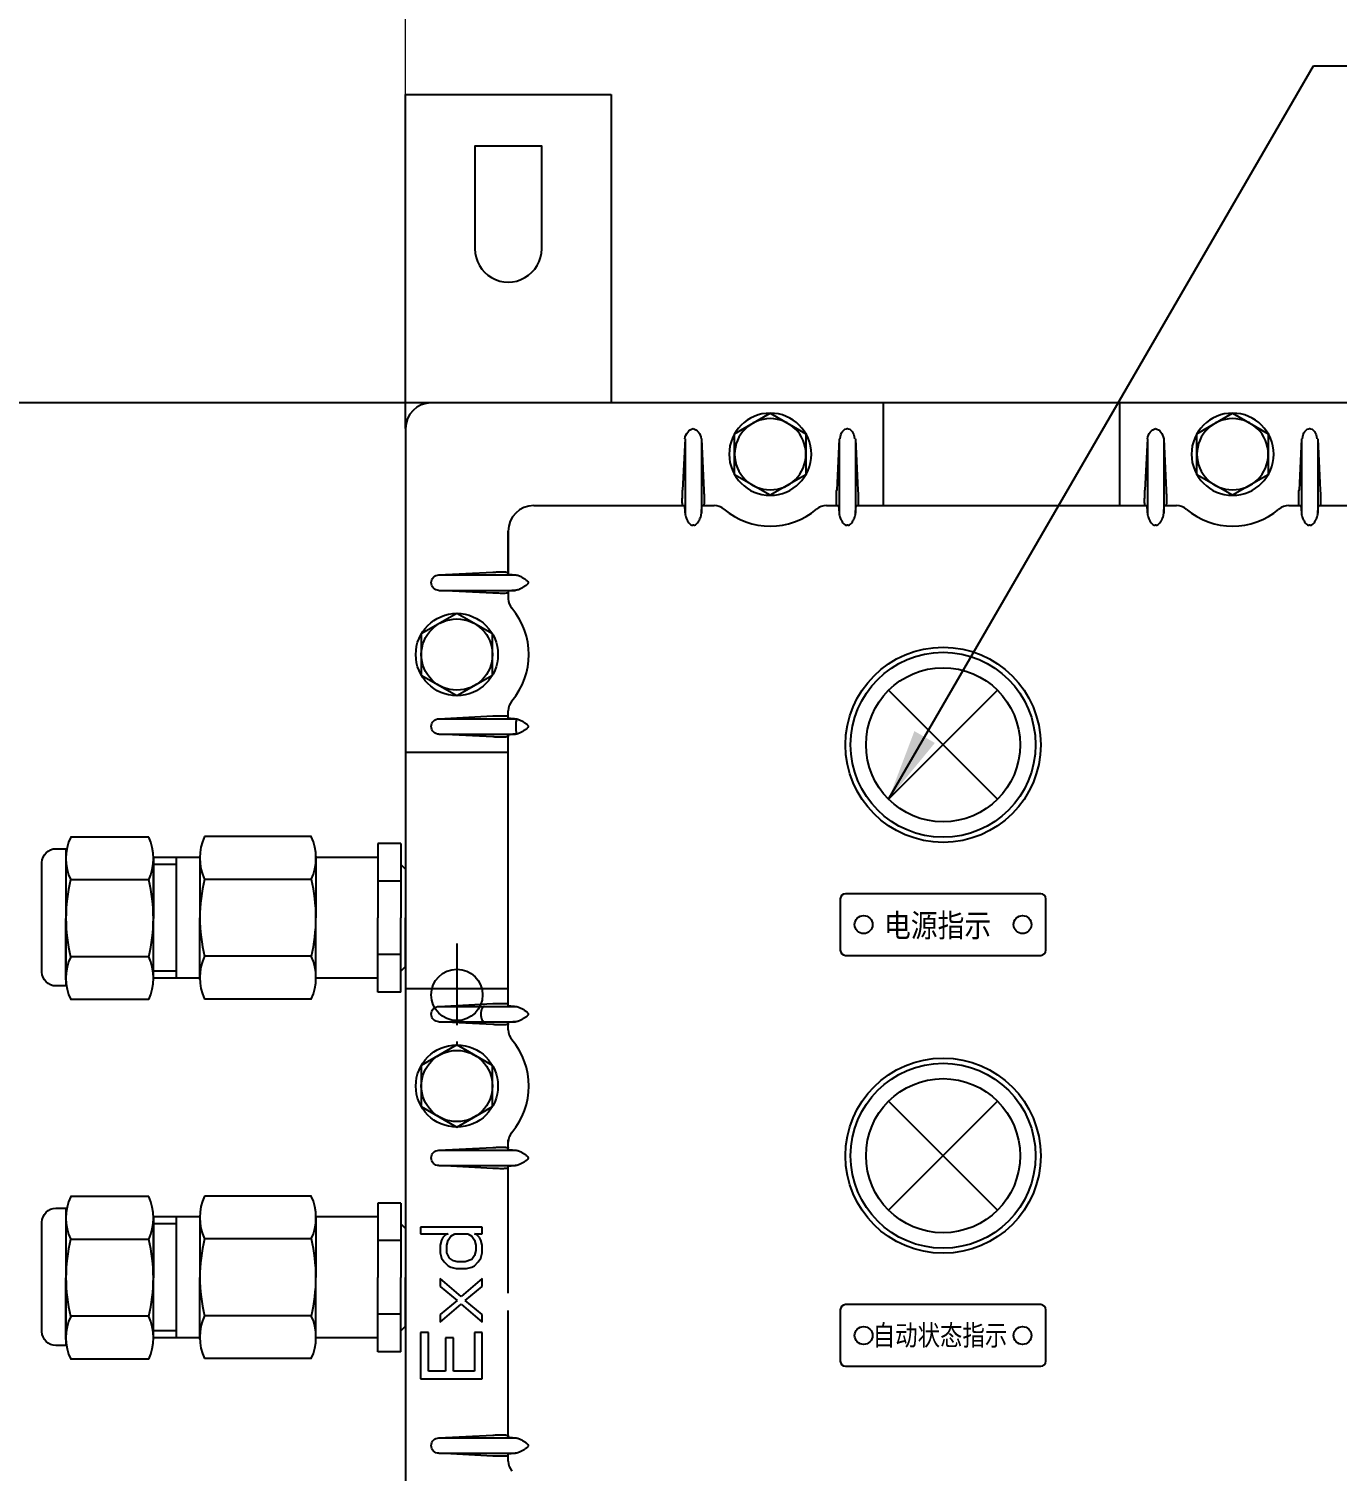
# Model space of a CAD drawing. Extents: x -13620 to 9472, y -41784 to 1902.
# Drawn here: x -954.6 to -699.9, y -40591 to -40310.2 of the extents above; entities that cross this region are included whole.
import ezdxf

# ---------------------------------------------------------------- set-up
doc = ezdxf.new("R2010")
doc.units = 0
doc.header["$LTSCALE"] = 0.5
doc.header["$MEASUREMENT"] = 0
doc.header["$PDMODE"] = 2
doc.header["$PDSIZE"] = -1000
doc.linetypes.add('CENTER', pattern=[50.8, 31.75, -6.35, 6.35, -6.35])
doc.linetypes.add('HIDDEN', pattern=[0.375, 0.25, -0.125])
doc.layers.get('0').update_dxf_attribs({"linetype": 'CONTINUOUS'})
doc.layers.get('DEFPOINTS').update_dxf_attribs({"linetype": 'CONTINUOUS'})
doc.layers.add('3 DIM', color=4, linetype='CONTINUOUS', lineweight=13)
for name, color, linetype in [('CEN', 1, 'CENTER'), ('DIM', 4, 'CONTINUOUS'), ('TEXT', 7, 'HIDDEN')]:
    doc.layers.add(name, color=color, linetype=linetype)
doc.styles.add('FS', font='')
doc.styles.add('ROMAND', font='romand.shx')
doc.styles.get("Standard").update_dxf_attribs({"font": 'isocp.shx', "width": 0.707, "bigfont": 'hztxt.shx'})
doc.styles.add('样式 1', font='')
doc.styles.get('FS').set_extended_font_data('SimSun')
doc.styles.get('样式 1').set_extended_font_data('SimSun')
doc.dimstyles.new('副本ISO-25', dxfattribs={"dimtxt": 15, "dimasz": 15, "dimexe": 7.5, "dimexo": 5, "dimgap": 5, "dimtad": 1, "dimtoh": 1, "dimdec": 1, "dimdsep": 46, "dimtxsty": 'ROMAND', "dimcen": 2.5, "dimadec": 0, "dimazin": 0, "dimtfac": 1, "dimtdec": 1, "dimtmove": 0, "dimatfit": 3, "dimfxl": 1, "dimarcsym": 0})
doc.dimstyles.new('常用14', dxfattribs={"dimtxt": 14, "dimasz": 14, "dimexe": 3.5, "dimexo": 0, "dimgap": 3.5, "dimtad": 1, "dimtoh": 1, "dimdec": 5, "dimdsep": 46, "dimtxsty": 'Standard', "dimcen": 14, "dimadec": 0, "dimazin": 2, "dimtfac": 1, "dimtdec": 5, "dimtmove": 0, "dimatfit": 3, "dimfxl": 1, "dimtfill": 1, "dimtfillclr": 256, "dimarcsym": 0})
doc.dimstyles.new('机械标注4$0', dxfattribs={"dimscale": 15, "dimtxt": 2.5, "dimasz": 2.5, "dimexe": 1.5, "dimexo": 0, "dimgap": 1, "dimtad": 1, "dimdec": 4, "dimdsep": 46, "dimlunit": 6, "dimtxsty": 'FS', "dimcen": -2, "dimclrd": 4, "dimclre": 4, "dimclrt": 4, "dimadec": 0, "dimazin": 0, "dimtfac": 1.5, "dimtdec": 4, "dimtmove": 0, "dimatfit": 0, "dimfxl": 1, "dimtolj": 1, "dimtzin": 0, "dimlwd": 9, "dimlwe": 9, "dimarcsym": 0})

# ---------------------------------------------------------------- blocks, each defined once
blk = doc.blocks.new('M8.G3')
blk.add_lwpolyline([(8, 0), (4, 6.93), (-4, 6.93), (-8, 0), (-4, -6.93), (4, -6.93)], close=True)
for radius in [8, 6.93]:
    blk.add_circle((0, 0), radius)
blk = doc.blocks.new('ASWQDER')
at = {"linetype": 'Continuous'}
for p, q in [((299240.87, -1489.99), (298900.87, -1489.99)), ((299131.87, -1489.99), (299131.87, -1509.99)), ((299177.87, -1489.99), (299177.87, -1509.99)), ((299055.87, -1492.92), (299055.87, -1504.92)), ((299064.87, -1492.92), (299055.87, -1492.92)), ((299064.87, -1494.45), (299064.87, -1492.92)), ((299084.12, -1492.92), (299084.12, -1498.28)), ((299085.37, -1492.92), (299084.12, -1492.92)), ((299085.37, -1504.92), (299085.37, -1492.92)), ((299040.83, -1506.99), (299041.37, -1496.49)), ((299041.37, -1496.49), (299041.37, -1511.42)), ((299044.37, -1496.49), (299044.37, -1511.42)), ((299044.37, -1496.49), (299044.91, -1506.99)), ((299057.37, -1497.77), (299057.37, -1494.45)), ((299057.37, -1494.45), (299064.87, -1494.45)), ((299096.83, -1506.99), (299097.37, -1496.49)), ((299097.37, -1496.49), (299097.37, -1511.42)), ((299100.37, -1496.49), (299100.37, -1511.42)), ((299100.37, -1496.49), (299100.91, -1506.99)), ((299124.83, -1506.99), (299125.37, -1496.49)), ((299125.37, -1496.49), (299125.37, -1511.42)), ((299128.37, -1496.49), (299128.37, -1511.42)), ((299128.37, -1496.49), (299128.91, -1506.99)), ((299180.83, -1506.99), (299181.37, -1496.49)), ((299181.37, -1496.49), (299181.37, -1511.42)), ((299184.37, -1496.49), (299184.37, -1511.42)), ((299184.37, -1496.49), (299184.91, -1506.99)), ((299208.83, -1507.01), (299209.37, -1496.49)), ((299209.37, -1496.49), (299209.37, -1511.42)), ((299212.37, -1496.49), (299212.37, -1511.42)), ((299212.37, -1496.49), (299212.91, -1506.99)), ((299245.87, -1986.99), (299245.87, -1494.99)), ((299063.87, -1497.77), (299057.37, -1497.77)), ((299057.37, -1503.39), (299057.37, -1499.31)), ((299057.37, -1499.31), (299063.87, -1499.31)), ((299063.87, -1499.31), (299063.87, -1497.77)), ((299066.87, -1496.75), (299070.37, -1500.84)), ((299068.37, -1496.75), (299066.87, -1496.75)), ((299071.12, -1500.07), (299068.37, -1496.75)), ((299073.87, -1496.75), (299071.12, -1500.07)), ((299071.87, -1500.84), (299075.37, -1496.75)), ((299075.37, -1496.75), (299073.87, -1496.75)), ((299077.62, -1498.79), (299077.37, -1499.82)), ((299077.87, -1498.28), (299077.62, -1498.79)), ((299078.62, -1497.52), (299077.87, -1498.28)), ((299079.37, -1497.01), (299078.62, -1497.52)), ((299078.62, -1500.07), (299078.87, -1499.31)), ((299078.87, -1499.31), (299079.37, -1498.54)), ((299080.37, -1496.75), (299079.37, -1497.01)), ((299079.37, -1498.54), (299080.37, -1498.03)), ((299081.87, -1496.75), (299080.37, -1496.75)), ((299080.37, -1498.03), (299081.87, -1498.03)), ((299082.87, -1497.01), (299081.87, -1496.75)), ((299081.87, -1498.03), (299082.87, -1498.28)), ((299083.37, -1497.26), (299082.87, -1497.01)), ((299082.87, -1498.28), (299083.62, -1498.79)), ((299083.87, -1497.77), (299083.37, -1497.26)), ((299083.62, -1498.79), (299084.12, -1499.56)), ((299084.12, -1498.28), (299083.87, -1497.77)), ((299070.37, -1500.84), (299066.87, -1504.92)), ((299068.37, -1504.92), (299071.12, -1501.6)), ((299071.12, -1501.6), (299073.87, -1504.92)), ((299075.37, -1504.92), (299071.87, -1500.84)), ((299077.37, -1499.82), (299077.37, -1501.86)), ((299077.37, -1501.86), (299077.62, -1502.88)), ((299078.62, -1501.6), (299078.62, -1500.07)), ((299079.12, -1502.88), (299078.62, -1501.6)), ((299084.12, -1502.11), (299083.62, -1502.88)), ((299084.12, -1499.56), (299084.12, -1502.11)), ((299055.87, -1504.92), (299064.87, -1504.92)), ((299064.87, -1503.39), (299057.37, -1503.39)), ((299064.87, -1504.92), (299064.87, -1503.39)), ((299066.87, -1504.92), (299068.37, -1504.92)), ((299073.87, -1504.92), (299075.37, -1504.92)), ((299077.62, -1502.88), (299077.87, -1503.39)), ((299077.87, -1503.39), (299078.62, -1504.16)), ((299078.62, -1504.16), (299079.37, -1504.67)), ((299079.87, -1503.39), (299079.12, -1502.88)), ((299079.37, -1504.67), (299080.37, -1504.92)), ((299080.87, -1503.65), (299079.87, -1503.39)), ((299080.37, -1504.92), (299081.87, -1504.92)), ((299081.87, -1503.65), (299080.87, -1503.65)), ((299082.87, -1503.39), (299081.87, -1503.65)), ((299081.87, -1504.92), (299082.87, -1504.67)), ((299083.62, -1502.88), (299082.87, -1503.39)), ((299082.87, -1504.67), (299083.37, -1504.41)), ((299083.37, -1504.41), (299083.87, -1503.9)), ((299083.87, -1503.9), (299084.12, -1503.39)), ((299084.12, -1503.39), (299084.12, -1504.92)), ((299084.12, -1504.92), (299085.37, -1504.92)), ((299039.83, -1509.99), (299041.18, -1509.99)), ((299044.56, -1509.99), (299069.18, -1509.99)), ((299072.56, -1509.99), (299097.18, -1509.99)), ((299100.56, -1509.99), (299102.42, -1509.99)), ((299123.83, -1509.99), (299125.18, -1509.99)), ((299128.56, -1509.99), (299181.18, -1509.99)), ((299184.56, -1509.99), (299185.92, -1509.99)), ((299209.18, -1510), (299207.68, -1510)), ((299220.87, -1509.99), (299212.56, -1509.99)), ((299212.56, -1509.99), (299220.87, -1509.99)), ((299225.87, -1514.99), (299225.87, -1544.22)), ((299238.89, -1544.4), (299228.87, -1543.92)), ((299222.05, -1546.1), (299222.05, -1545.89)), ((299238.89, -1544.4), (299230.55, -1544.4)), ((299225.87, -1547.77), (299225.87, -1550.04)), ((299238.89, -1547.59), (299228.87, -1548.06)), ((299238.89, -1547.59), (299230.55, -1547.59)), ((299225.87, -1571.95), (299225.87, -1574.22)), ((299238.89, -1574.4), (299228.87, -1573.92)), ((299238.89, -1574.4), (299230.55, -1574.4)), ((299222.05, -1576.1), (299222.05, -1575.89)), ((299225.87, -1577.77), (299225.87, -1634.22)), ((299238.89, -1577.59), (299228.87, -1578.06)), ((299238.89, -1577.59), (299230.55, -1577.59)), ((299240.87, -1575.89), (299240.87, -1576.09)), ((299245.87, -1582.99), (299225.87, -1582.99)), ((299245.87, -1628.99), (299225.87, -1628.99)), ((299238.89, -1634.4), (299228.87, -1633.92)), ((299222.05, -1636.1), (299222.05, -1635.89)), ((299238.89, -1634.4), (299230.55, -1634.4)), ((299225.87, -1637.77), (299225.87, -1640.04)), ((299238.89, -1637.59), (299228.87, -1638.06)), ((299238.89, -1637.59), (299230.55, -1637.59)), ((299225.87, -1661.95), (299225.87, -1664.22)), ((299238.89, -1664.4), (299228.87, -1663.92)), ((299238.89, -1664.4), (299230.55, -1664.4)), ((299222.05, -1666.1), (299222.05, -1665.89)), ((299225.87, -1667.77), (299225.87, -1694.41)), ((299238.89, -1667.59), (299228.87, -1668.06)), ((299238.89, -1667.59), (299230.55, -1667.59)), ((299240.87, -1665.89), (299240.87, -1666.09))]:
    blk.add_line(p, q, dxfattribs=at)
for centre, radius, start, end in [((299240.87, -1494.99), 5, 0, 90), ((299039.83, -1512.99), 3, 90, 130.1192), ((299101.92, -1512.99), 3, 49.8808, 90), ((299123.83, -1512.99), 3, 90, 130.1192), ((299185.92, -1512.99), 3, 49.8808, 90), ((299207.83, -1512.99), 3, 92.7288, 130.1192), ((299220.87, -1514.99), 5, 0, 90), ((299112.87, -1499.99), 14, 229.8808, 310.1192), ((299196.87, -1499.99), 14, 229.8808, 310.1192), ((299235.87, -1560.99), 14, 139.8808, 220.1192), ((299222.87, -1550.04), 3, 319.8808, 0), ((299222.87, -1571.95), 3, 0, 40.1192), ((299235.87, -1650.99), 14, 139.8808, 220.1192), ((299222.87, -1640.04), 3, 319.8808, 0), ((299222.87, -1661.95), 3, 0, 40.1192)]:
    blk.add_arc(centre, radius, start, end, dxfattribs=at)
at = {"linetype": 'Continuous', "extrusion": (0, 0, -1)}
for centre, major_axis, ratio, start_param, end_param in [((299238.75, -1546.05), (-2.09, 0.55), 0.779629, 1.435456, 2.759802), ((299238.75, -1545.86), (2.09, 0.55), 0.779629, 0.381791, 1.706137), ((299238.75, -1576.09), (-2.12, 0), 0.707107, 1.638038, 3.141593), ((299238.75, -1575.89), (-2.12, 0), 0.707107, 3.141593, 4.645147), ((299238.75, -1636.09), (-2.09, 0.55), 0.779629, 1.435456, 2.759802), ((299238.75, -1635.89), (2.09, 0.55), 0.779629, 0.381791, 1.706137), ((299238.75, -1666.09), (-2.12, 0), 0.707107, 1.638038, 3.141593), ((299238.75, -1665.89), (-2.12, 0), 0.707107, -3.141593, -1.638038)]:
    blk.add_ellipse(centre, major_axis=major_axis, ratio=ratio, start_param=start_param, end_param=end_param, dxfattribs=at)
at = {"linetype": 'Continuous'}
for points, start_tangent, end_tangent in [([(299041.37, -1496.49), (299041.81, -1495.43), (299042.87, -1494.99), (299043.93, -1495.43), (299044.37, -1496.49)], (0.000001, 1), (-0.000005, -1)), ([(299097.37, -1496.49), (299097.81, -1495.43), (299098.87, -1494.99), (299099.93, -1495.43), (299100.37, -1496.49)], (0.000001, 1), (-0.000005, -1)), ([(299125.37, -1496.49), (299125.81, -1495.43), (299126.87, -1494.99), (299127.93, -1495.43), (299128.37, -1496.49)], (0.000001, 1), (-0.000005, -1)), ([(299181.37, -1496.49), (299181.81, -1495.43), (299182.87, -1494.99), (299183.93, -1495.43), (299184.37, -1496.49)], (0.000001, 1), (-0.000005, -1)), ([(299209.37, -1496.49), (299209.81, -1495.43), (299210.87, -1494.99), (299211.93, -1495.43), (299212.37, -1496.49)], (0.000001, 1), (-0.000005, -1)), ([(299128.37, -1505.36), (299127.93, -1504.85), (299127.7, -1504.76), (299127.44, -1504.7), (299126.87, -1504.64), (299126.3, -1504.7), (299126.04, -1504.76), (299125.81, -1504.85), (299125.37, -1505.36)], (0, 1), (0, -1)), ([(299040.8, -1509.53), (299040.78, -1509.04), (299040.78, -1508.44), (299040.8, -1507.75), (299040.83, -1506.99)], (-0.093493, 0.99562), (0.051215, 0.998688)), ([(299044.91, -1506.99), (299044.95, -1507.97), (299044.96, -1508.79), (299044.95, -1509.42), (299044.91, -1509.84), (299044.85, -1509.99)], (0.051215, -0.998688), (-1, 0)), ([(299096.8, -1509.53), (299096.78, -1509.04), (299096.78, -1508.44), (299096.8, -1507.75), (299096.83, -1506.99)], (-0.093493, 0.99562), (0.051215, 0.998688)), ([(299100.91, -1506.99), (299100.95, -1507.97), (299100.96, -1508.79), (299100.95, -1509.42), (299100.91, -1509.84), (299100.85, -1509.99)], (0.051215, -0.998688), (-1, 0)), ([(299124.8, -1509.53), (299124.78, -1509.04), (299124.78, -1508.44), (299124.8, -1507.75), (299124.83, -1506.99)], (-0.093493, 0.99562), (0.051215, 0.998688)), ([(299128.91, -1506.99), (299128.95, -1507.97), (299128.96, -1508.79), (299128.95, -1509.42), (299128.91, -1509.84), (299128.85, -1509.99)], (0.051215, -0.998688), (-1, 0)), ([(299180.8, -1509.53), (299180.78, -1509.04), (299180.78, -1508.44), (299180.8, -1507.75), (299180.83, -1506.99)], (-0.093493, 0.99562), (0.051215, 0.998688)), ([(299184.91, -1506.99), (299184.95, -1507.97), (299184.96, -1508.79), (299184.95, -1509.42), (299184.91, -1509.84), (299184.85, -1509.99)], (0.051215, -0.998688), (-1, 0)), ([(299208.8, -1509.59), (299208.78, -1509.1), (299208.78, -1508.49), (299208.8, -1507.79), (299208.83, -1507.01)], (-0.087334, 0.996179), (0.051215, 0.998688)), ([(299212.91, -1506.99), (299212.95, -1507.97), (299212.96, -1508.79), (299212.95, -1509.42), (299212.91, -1509.84), (299212.85, -1509.99)], (0.051215, -0.998688), (-1, 0)), ([(299040.89, -1509.99), (299040.84, -1509.87), (299040.8, -1509.53)], (-1, 0), (-0.093493, 0.99562)), ([(299041.37, -1511.42), (299041.35, -1511.11), (299041.33, -1510.84), (299041.3, -1510.6), (299041.28, -1510.41), (299041.26, -1510.24), (299041.24, -1510.12), (299041.18, -1509.99)], (-0.079985, 0.996796), (-1, 0)), ([(299044.56, -1509.99), (299044.51, -1510.09), (299044.49, -1510.19), (299044.47, -1510.33), (299044.45, -1510.49), (299044.43, -1510.68), (299044.41, -1510.9), (299044.39, -1511.15), (299044.37, -1511.42)], (-1, 0), (-0.079985, -0.996796)), ([(299096.89, -1509.99), (299096.84, -1509.87), (299096.8, -1509.53)], (-1, 0), (-0.093493, 0.99562)), ([(299097.37, -1511.42), (299097.35, -1511.11), (299097.33, -1510.84), (299097.3, -1510.6), (299097.28, -1510.41), (299097.26, -1510.24), (299097.24, -1510.12), (299097.18, -1509.99)], (-0.079985, 0.996796), (-1, 0)), ([(299100.56, -1509.99), (299100.51, -1510.09), (299100.49, -1510.19), (299100.47, -1510.33), (299100.45, -1510.49), (299100.43, -1510.68), (299100.41, -1510.9), (299100.39, -1511.15), (299100.37, -1511.42)], (-1, 0), (-0.079985, -0.996796)), ([(299124.89, -1509.99), (299124.84, -1509.87), (299124.8, -1509.53)], (-1, 0), (-0.093493, 0.99562)), ([(299125.37, -1511.42), (299125.35, -1511.11), (299125.33, -1510.84), (299125.3, -1510.6), (299125.28, -1510.41), (299125.26, -1510.24), (299125.24, -1510.12), (299125.18, -1509.99)], (-0.079985, 0.996796), (-1, 0)), ([(299128.56, -1509.99), (299128.51, -1510.09), (299128.49, -1510.19), (299128.47, -1510.33), (299128.45, -1510.49), (299128.43, -1510.68), (299128.41, -1510.9), (299128.39, -1511.15), (299128.37, -1511.42)], (-1, 0), (-0.079985, -0.996796)), ([(299180.89, -1509.99), (299180.84, -1509.87), (299180.8, -1509.53)], (-1, 0), (-0.093493, 0.99562)), ([(299181.37, -1511.42), (299181.35, -1511.11), (299181.33, -1510.84), (299181.3, -1510.6), (299181.28, -1510.41), (299181.26, -1510.24), (299181.24, -1510.12), (299181.18, -1509.99)], (-0.079985, 0.996796), (-1, 0)), ([(299184.56, -1509.99), (299184.51, -1510.09), (299184.49, -1510.19), (299184.47, -1510.33), (299184.45, -1510.49), (299184.43, -1510.68), (299184.41, -1510.9), (299184.39, -1511.15), (299184.37, -1511.42)], (-1, 0), (-0.079985, -0.996796)), ([(299208.89, -1510.02), (299208.84, -1509.91), (299208.8, -1509.59)], (-0.989281, -0.146027), (-0.087334, 0.996179)), ([(299209.37, -1511.42), (299209.35, -1511.12), (299209.33, -1510.84), (299209.3, -1510.61), (299209.28, -1510.41), (299209.26, -1510.25), (299209.24, -1510.12), (299209.18, -1510)], (-0.079668, 0.996821), (-0.998866, -0.047609)), ([(299212.56, -1509.99), (299212.51, -1510.09), (299212.49, -1510.19), (299212.47, -1510.33), (299212.45, -1510.49), (299212.43, -1510.68), (299212.41, -1510.9), (299212.39, -1511.15), (299212.37, -1511.42)], (-1, 0), (-0.079985, -0.996796)), ([(299041.4, -1511.67), (299041.38, -1511.54), (299041.37, -1511.42)], (-0.20782, 0.978167), (0, 1)), ([(299044.24, -1512.01), (299044.1, -1512.32), (299043.96, -1512.61), (299043.81, -1512.87), (299043.66, -1513.11), (299043.51, -1513.32), (299043.36, -1513.52), (299043.21, -1513.69), (299043.05, -1513.82), (299042.87, -1513.88), (299042.68, -1513.82), (299042.52, -1513.68), (299042.37, -1513.51), (299042.22, -1513.31), (299042.07, -1513.09), (299041.92, -1512.85), (299041.78, -1512.59), (299041.63, -1512.31), (299041.5, -1512), (299041.4, -1511.67)], (-0.355767, -0.934575), (-0.20782, 0.978167)), ([(299044.34, -1511.67), (299044.24, -1512.01)], (-0.20782, -0.978167), (-0.355767, -0.934575)), ([(299044.37, -1511.42), (299044.36, -1511.54), (299044.34, -1511.67)], (0, -1), (-0.20782, -0.978167)), ([(299097.4, -1511.67), (299097.38, -1511.54), (299097.37, -1511.42)], (-0.20782, 0.978167), (0, 1)), ([(299100.24, -1512.01), (299100.1, -1512.32), (299099.96, -1512.61), (299099.81, -1512.87), (299099.66, -1513.11), (299099.51, -1513.32), (299099.36, -1513.52), (299099.21, -1513.69), (299099.05, -1513.82), (299098.87, -1513.88), (299098.68, -1513.82), (299098.52, -1513.68), (299098.37, -1513.51), (299098.22, -1513.31), (299098.07, -1513.09), (299097.92, -1512.85), (299097.78, -1512.59), (299097.63, -1512.31), (299097.5, -1512), (299097.4, -1511.67)], (-0.355767, -0.934575), (-0.20782, 0.978167)), ([(299100.34, -1511.67), (299100.24, -1512.01)], (-0.20782, -0.978167), (-0.355767, -0.934575)), ([(299100.37, -1511.42), (299100.36, -1511.54), (299100.34, -1511.67)], (0, -1), (-0.20782, -0.978167)), ([(299125.4, -1511.67), (299125.38, -1511.54), (299125.37, -1511.42)], (-0.20782, 0.978167), (0, 1)), ([(299128.24, -1512.01), (299128.1, -1512.32), (299127.96, -1512.61), (299127.81, -1512.87), (299127.66, -1513.11), (299127.51, -1513.32), (299127.36, -1513.52), (299127.21, -1513.69), (299127.05, -1513.82), (299126.87, -1513.88), (299126.68, -1513.82), (299126.52, -1513.68), (299126.37, -1513.51), (299126.22, -1513.31), (299126.07, -1513.09), (299125.92, -1512.85), (299125.78, -1512.59), (299125.63, -1512.31), (299125.5, -1512), (299125.4, -1511.67)], (-0.355767, -0.934575), (-0.20782, 0.978167)), ([(299128.34, -1511.67), (299128.24, -1512.01)], (-0.20782, -0.978167), (-0.355767, -0.934575)), ([(299128.37, -1511.42), (299128.36, -1511.54), (299128.34, -1511.67)], (0, -1), (-0.20782, -0.978167)), ([(299181.4, -1511.67), (299181.38, -1511.54), (299181.37, -1511.42)], (-0.20782, 0.978167), (0, 1)), ([(299181.46, -1511.63), (299181.4, -1511.67)], (-0.897595, -0.440822), (-0.744029, -0.668147)), ([(299184.24, -1512.01), (299184.1, -1512.32), (299183.96, -1512.61), (299183.81, -1512.87), (299183.66, -1513.11), (299183.51, -1513.32), (299183.36, -1513.52), (299183.21, -1513.69), (299183.05, -1513.82), (299182.87, -1513.88), (299182.68, -1513.82), (299182.52, -1513.68), (299182.37, -1513.51), (299182.22, -1513.31), (299182.07, -1513.09), (299181.92, -1512.85), (299181.78, -1512.59), (299181.63, -1512.31), (299181.5, -1512), (299181.4, -1511.67)], (-0.355767, -0.934575), (-0.20782, 0.978167)), ([(299184.14, -1511.58), (299183.93, -1511.53), (299183.44, -1511.47), (299182.87, -1511.45), (299182.3, -1511.47), (299181.81, -1511.53), (299181.55, -1511.59), (299181.46, -1511.63)], (-0.961762, 0.273885), (-0.897595, -0.440822)), ([(299184.34, -1511.67), (299184.19, -1511.59), (299184.14, -1511.58)], (-0.744029, 0.668147), (-0.961762, 0.273885)), ([(299184.34, -1511.67), (299184.24, -1512.01)], (-0.20782, -0.978167), (-0.355767, -0.934575)), ([(299184.37, -1511.42), (299184.36, -1511.54), (299184.34, -1511.67)], (0, -1), (-0.20782, -0.978167)), ([(299209.4, -1511.67), (299209.38, -1511.54), (299209.37, -1511.42)], (-0.204773, 0.978809), (0, 1)), ([(299209.67, -1512.38), (299209.5, -1512.01), (299209.4, -1511.67)], (-0.444565, 0.895747), (-0.204773, 0.978809)), ([(299212.24, -1512), (299212.11, -1512.31), (299211.96, -1512.6), (299211.81, -1512.85), (299211.67, -1513.09), (299211.52, -1513.31), (299211.37, -1513.5), (299211.23, -1513.67), (299211.07, -1513.81), (299210.9, -1513.88), (299210.71, -1513.83), (299210.55, -1513.71), (299210.4, -1513.54), (299210.25, -1513.35), (299210.1, -1513.13), (299209.96, -1512.9), (299209.81, -1512.65), (299209.67, -1512.38)], (-0.354354, -0.935111), (-0.44438, 0.895839)), ([(299212.34, -1511.67), (299212.24, -1512)], (-0.20782, -0.978167), (-0.354354, -0.935111)), ([(299212.37, -1511.42), (299212.36, -1511.54), (299212.34, -1511.67)], (0, -1), (-0.20782, -0.978167)), ([(299225.87, -1544.22), (299225.7, -1544.29), (299225.19, -1544.35), (299224.37, -1544.4)], (0, -1), (-0.998593, -0.05302)), ([(299225.87, -1543.94), (299226.03, -1543.89), (299226.48, -1543.87)], (0, 1), (0.99668, 0.081414)), ([(299226.48, -1543.87), (299227.18, -1543.87), (299228.02, -1543.89), (299228.87, -1543.92)], (0.99668, 0.081414), (0.998868, -0.047565)), ([(299224.37, -1544.4), (299223.91, -1544.47), (299223.47, -1544.61), (299223.06, -1544.8), (299222.69, -1545.01), (299222.37, -1545.27), (299222.14, -1545.56), (299222.05, -1545.89)], (-0.998593, -0.053019), (0.000001, -1)), ([(299222.05, -1546.1), (299222.14, -1546.43), (299222.38, -1546.72), (299222.69, -1546.98), (299223.06, -1547.19), (299223.47, -1547.37), (299223.91, -1547.51), (299224.37, -1547.58)], (-0.000002, -1), (0.998592, -0.053051)), ([(299225.48, -1544.41), (299224.37, -1544.4)], (-0.999998, 0.002176), (-0.999994, 0.003592)), ([(299229.8, -1544.4), (299229.31, -1544.4), (299228.74, -1544.41), (299228.08, -1544.41), (299227.32, -1544.41), (299226.46, -1544.41), (299225.48, -1544.41)], (-0.999972, -0.007453), (-0.999998, 0.002176)), ([(299230.55, -1544.4), (299230.18, -1544.4), (299229.8, -1544.4)], (-1, 0.000599), (-0.999972, -0.007454)), ([(299224.37, -1547.58), (299225.19, -1547.64), (299225.7, -1547.7), (299225.87, -1547.77)], (0.998593, -0.053021), (0, -1)), ([(299225.94, -1547.58), (299224.37, -1547.58)], (-0.999999, -0.001581), (-0.999994, -0.003593)), ([(299228.87, -1548.06), (299228.02, -1548.1), (299227.18, -1548.12), (299226.49, -1548.12), (299226.03, -1548.09), (299225.87, -1548.05)], (-0.998868, -0.047565), (0, 1)), ([(299229.8, -1547.58), (299228.74, -1547.58), (299227.43, -1547.58), (299225.94, -1547.58)], (-0.999972, 0.007454), (-0.999999, -0.001581)), ([(299230.55, -1547.59), (299230.18, -1547.59), (299229.8, -1547.58)], (-1, -0.000598), (-0.999972, 0.007453)), ([(299224.37, -1574.4), (299223.91, -1574.47), (299223.47, -1574.61), (299223.06, -1574.79), (299222.69, -1575.01), (299222.38, -1575.26), (299222.14, -1575.55), (299222.05, -1575.89)], (-0.998593, -0.053019), (0.000001, -1)), ([(299225.87, -1574.22), (299225.7, -1574.29), (299225.19, -1574.35), (299224.37, -1574.4)], (0, -1), (-0.998593, -0.05302)), ([(299225.48, -1574.41), (299224.37, -1574.4)], (-0.999998, 0.002176), (-0.999994, 0.003592)), ([(299229.8, -1574.4), (299229.31, -1574.4), (299228.74, -1574.41), (299228.08, -1574.41), (299227.32, -1574.41), (299226.46, -1574.41), (299225.48, -1574.41)], (-0.999972, -0.007453), (-0.999998, 0.002176)), ([(299225.87, -1573.94), (299226.03, -1573.89), (299226.48, -1573.87)], (0, 1), (0.99668, 0.081414)), ([(299226.48, -1573.87), (299227.18, -1573.87), (299228.02, -1573.89), (299228.87, -1573.92)], (0.99668, 0.081414), (0.998868, -0.047565)), ([(299230.55, -1574.4), (299230.18, -1574.4), (299229.8, -1574.4)], (-1, 0.000599), (-0.999972, -0.007454)), ([(299222.05, -1576.1), (299222.14, -1576.43), (299222.38, -1576.72), (299222.69, -1576.98), (299223.06, -1577.19), (299223.47, -1577.37), (299223.91, -1577.51), (299224.37, -1577.58)], (-0.000002, -1), (0.998592, -0.053051)), ([(299224.37, -1577.58), (299225.19, -1577.64), (299225.7, -1577.7), (299225.87, -1577.77)], (0.998593, -0.053021), (0, -1)), ([(299225.94, -1577.58), (299224.37, -1577.58)], (-0.999999, -0.001581), (-0.999994, -0.003593)), ([(299229.8, -1577.58), (299228.74, -1577.58), (299227.43, -1577.58), (299225.94, -1577.58)], (-0.999972, 0.007454), (-0.999999, -0.001581)), ([(299230.55, -1577.59), (299230.18, -1577.59), (299229.8, -1577.58)], (-1, -0.000598), (-0.999972, 0.007453)), ([(299228.87, -1578.06), (299228.02, -1578.1), (299227.18, -1578.12), (299226.49, -1578.12), (299226.03, -1578.09), (299225.87, -1578.05)], (-0.998868, -0.047565), (0, 1)), ([(299225.87, -1633.94), (299226.03, -1633.89), (299226.48, -1633.87)], (0, 1), (0.99668, 0.081414)), ([(299226.48, -1633.87), (299227.18, -1633.87), (299228.02, -1633.89), (299228.87, -1633.92)], (0.99668, 0.081414), (0.998868, -0.047565)), ([(299224.37, -1634.4), (299223.91, -1634.47), (299223.47, -1634.61), (299223.06, -1634.79), (299222.69, -1635.01), (299222.38, -1635.26), (299222.14, -1635.55), (299222.05, -1635.89)], (-0.998593, -0.053019), (0.000001, -1)), ([(299222.05, -1636.1), (299222.14, -1636.43), (299222.38, -1636.72), (299222.69, -1636.98), (299223.06, -1637.19), (299223.47, -1637.37), (299223.91, -1637.51), (299224.37, -1637.58)], (-0.000002, -1), (0.998592, -0.053051)), ([(299225.87, -1634.22), (299225.7, -1634.29), (299225.19, -1634.35), (299224.37, -1634.4)], (0, -1), (-0.998593, -0.05302)), ([(299225.48, -1634.41), (299224.37, -1634.4)], (-0.999998, 0.002176), (-0.999994, 0.003592)), ([(299229.8, -1634.4), (299229.31, -1634.4), (299228.74, -1634.41), (299228.08, -1634.41), (299227.32, -1634.41), (299226.46, -1634.41), (299225.48, -1634.41)], (-0.999972, -0.007453), (-0.999998, 0.002176)), ([(299230.55, -1634.4), (299230.18, -1634.4), (299229.8, -1634.4)], (-1, 0.000599), (-0.999972, -0.007454)), ([(299224.37, -1637.58), (299225.19, -1637.64), (299225.7, -1637.7), (299225.87, -1637.77)], (0.998593, -0.053021), (0, -1)), ([(299225.94, -1637.58), (299224.37, -1637.58)], (-0.999999, -0.001581), (-0.999994, -0.003593)), ([(299228.87, -1638.06), (299228.02, -1638.1), (299227.18, -1638.12), (299226.49, -1638.12), (299226.03, -1638.09), (299225.87, -1638.05)], (-0.998868, -0.047565), (0, 1)), ([(299229.8, -1637.58), (299228.74, -1637.58), (299227.43, -1637.58), (299225.94, -1637.58)], (-0.999972, 0.007454), (-0.999999, -0.001581)), ([(299230.55, -1637.59), (299230.18, -1637.59), (299229.8, -1637.58)], (-1, -0.000598), (-0.999972, 0.007453)), ([(299224.37, -1664.4), (299223.91, -1664.47), (299223.47, -1664.61), (299223.06, -1664.79), (299222.69, -1665.01), (299222.38, -1665.26), (299222.14, -1665.55), (299222.05, -1665.89)], (-0.998593, -0.053019), (0.000001, -1)), ([(299225.87, -1664.22), (299225.7, -1664.29), (299225.19, -1664.35), (299224.37, -1664.4)], (0, -1), (-0.998593, -0.05302)), ([(299225.48, -1664.41), (299224.37, -1664.4)], (-0.999998, 0.002176), (-0.999994, 0.003592)), ([(299229.8, -1664.4), (299229.31, -1664.4), (299228.74, -1664.41), (299228.08, -1664.41), (299227.32, -1664.41), (299226.46, -1664.41), (299225.48, -1664.41)], (-0.999972, -0.007453), (-0.999998, 0.002176)), ([(299225.87, -1663.94), (299226.03, -1663.89), (299226.48, -1663.87)], (0, 1), (0.99668, 0.081414)), ([(299226.48, -1663.87), (299227.18, -1663.87), (299228.02, -1663.89), (299228.87, -1663.92)], (0.99668, 0.081414), (0.998868, -0.047565)), ([(299230.55, -1664.4), (299230.18, -1664.4), (299229.8, -1664.4)], (-1, 0.000599), (-0.999972, -0.007454)), ([(299222.05, -1666.1), (299222.14, -1666.43), (299222.38, -1666.72), (299222.69, -1666.98), (299223.06, -1667.19), (299223.47, -1667.37), (299223.91, -1667.51), (299224.37, -1667.58)], (-0.000002, -1), (0.998592, -0.053051)), ([(299224.37, -1667.58), (299225.19, -1667.64), (299225.7, -1667.7), (299225.87, -1667.77)], (0.998593, -0.053021), (0, -1)), ([(299225.94, -1667.58), (299224.37, -1667.58)], (-0.999999, -0.001581), (-0.999994, -0.003593)), ([(299229.8, -1667.58), (299228.74, -1667.58), (299227.43, -1667.58), (299225.94, -1667.58)], (-0.999972, 0.007454), (-0.999999, -0.001581)), ([(299230.55, -1667.59), (299230.18, -1667.59), (299229.8, -1667.58)], (-1, -0.000598), (-0.999972, 0.007453)), ([(299228.87, -1668.06), (299228.02, -1668.1), (299227.18, -1668.12), (299226.49, -1668.12), (299226.03, -1668.09), (299225.87, -1668.05)], (-0.998868, -0.047565), (0, 1))]:
    blk.add_spline(points, degree=3, dxfattribs=dict(at, start_tangent=start_tangent, end_tangent=end_tangent))
for p in [(299112.87, -1499.99), (299196.87, -1499.99)]:
    blk.add_blockref('M8.G3', p)
at = {"xscale": -1}
for p in [(299235.87, -1560.99), (299235.87, -1650.99)]:
    blk.add_blockref('M8.G3', p, dxfattribs=at)
blk = doc.blocks.new('*D161')
at = {"layer": 'DEFPOINTS', "color": 0, "lineweight": -3, "transparency": 16777216}
for p in [(-964.07, -40383.03), (-871.55, -40383.03), (-874.44, -40733.03)]:
    blk.add_point(p, dxfattribs=at)
at = {"layer": 'DIM', "color": 3, "lineweight": -2, "transparency": 16777216}
for p, q in [((-871.85, -40383.03), (-964.37, -40383.03)), ((-964.07, -40708.03), (-964.07, -40408.03)), ((-874.74, -40733.03), (-964.37, -40733.03))]:
    blk.add_line(p, q, dxfattribs=at)
at = {"layer": 'DIM', "color": 3, "lineweight": -3, "transparency": 16777216}
for points in [[(-968.24, -40408.03), (-959.9, -40408.03), (-964.07, -40383.03)], [(-968.24, -40708.03), (-959.9, -40708.03), (-964.07, -40733.03)]]:
    blk.add_solid(points, dxfattribs=at)
at = {"layer": 'DIM', "color": 3, "transparency": 16777216, "insert": (-981.57, -40558.03), "char_height": 25, "attachment_point": 5, "rotation": 90, "style": 'FS'}
blk.add_mtext('350', dxfattribs=at)
blk = doc.blocks.new('*D162')
at = {"color": 4, "lineweight": 9, "transparency": 16777216}
for p, q in [((-881.28, -40388.03), (-881.28, -40228.93)), ((-379.28, -40388.03), (-379.28, -40228.93)), ((-843.78, -40251.43), (-416.78, -40251.43))]:
    blk.add_line(p, q, dxfattribs=at)
at = {"color": 4, "lineweight": -3, "transparency": 16777216}
for points in [[(-843.78, -40245.18), (-843.78, -40257.68), (-881.28, -40251.43)], [(-416.78, -40245.18), (-416.78, -40257.68), (-379.28, -40251.43)]]:
    blk.add_solid(points, dxfattribs=at)
at = {"layer": 'DEFPOINTS', "color": 0, "lineweight": -3, "transparency": 16777216}
for p in [(-379.28, -40251.43), (-881.28, -40388.03), (-379.28, -40388.03)]:
    blk.add_point(p, dxfattribs=at)
at = {"color": 4, "lineweight": -3, "transparency": 16777216, "insert": (-628.88, -40217.68), "char_height": 37.5, "attachment_point": 5, "style": 'FS', "bg_fill": 3, "box_fill_scale": 1.25, "bg_fill_color": 256, "bg_fill_true_color": 13158600, "bg_fill_transparency": 0}
blk.add_mtext('\\A1;502', dxfattribs=at)
blk = doc.blocks.new('A$C52FD3845')
at = {"layer": 'TEXT', "color": 0, "linetype": 'ByBlock', "lineweight": -3}
for p, q in [((0, 0), (0, 40)), ((0, 40), (60, 40)), ((65, 0), (0, 0))]:
    blk.add_line(p, q, dxfattribs=at)
blk.add_lwpolyline([(30, 26.5), (10, 26.5), (10, 13.5), (30, 13.5)], dxfattribs=at)
blk.add_arc((30, 20), 6.5, 270, 90, dxfattribs=at)
blk = doc.blocks.new('DQM-VII')
for p, q in [((-11.87, 0), (-13, -1.13)), ((-11.87, 0), (0, 0)), ((11.87, 0), (0, 0)), ((11.87, 0), (13, -1.13)), ((-18.09, -1.13), (0, -1.13)), ((-18.09, -1.13), (-18.09, -6.78)), ((-8.94, -1.13), (-8.94, -6.78)), ((18.09, -1.13), (0, -1.13)), ((8.94, -1.13), (8.94, -6.78)), ((18.09, -1.13), (18.09, -6.78)), ((-18.09, -6.78), (0, -6.78)), ((-14.7, -6.78), (-14.7, -21.79)), ((18.09, -6.78), (0, -6.78)), ((14.7, -6.78), (14.7, -21.79)), ((-19.78, -22.92), (-19.78, -48.92)), ((-15, -21.79), (0, -21.79)), ((-9.35, -22.92), (-9.35, -48.92)), ((15, -21.79), (0, -21.79)), ((9.35, -22.92), (9.35, -48.92)), ((19.78, -22.92), (19.78, -48.92)), ((-15, -50.05), (0, -50.05)), ((-14.7, -50.05), (-14.7, -61.35)), ((15, -50.05), (0, -50.05)), ((14.7, -50.05), (14.7, -61.35)), ((14.7, -55.7), (-14.7, -55.7)), ((-19.65, -62.49), (-19.65, -81.49)), ((-14.87, -61.36), (0.13, -61.36)), ((14.7, -61.35), (-14.7, -61.35)), ((-9.22, -62.49), (-9.22, -81.49)), ((15.13, -61.36), (0.13, -61.36)), ((9.48, -62.49), (9.48, -81.49)), ((19.91, -62.49), (19.91, -81.49)), ((-14.87, -82.62), (0.13, -82.62)), ((15.13, -82.62), (0.13, -82.62))]:
    blk.add_line(p, q)
blk.add_lwpolyline([(16.59, -82.62), (16.59, -85.07, -0.414214), (13.2, -88.46), (-13.43, -88.46, -0.414214), (-16.82, -85.07), (-16.82, -82.62)], format="xyb", close=True)
for centre, radius, start, end in [((-14.56, -34.32), 12.53, 65.3929, 114.6071), ((0, -61), 39.21, 90, 103.7914), ((0, -61), 39.21, 76.2086, 90), ((14.56, -34.32), 12.53, 65.3929, 114.6071), ((-14.56, -37.53), 12.53, 245.3929, 294.6071), ((0, -10.84), 39.21, 256.2086, 270), ((0, -10.84), 39.21, 270, 283.7914), ((14.56, -37.53), 12.53, 245.3929, 294.6071), ((-14.43, -73.89), 12.53, 65.3929, 114.6071), ((0.13, -100.57), 39.21, 90, 103.7914), ((0.13, -100.57), 39.21, 76.2086, 90), ((14.7, -73.89), 12.53, 65.3929, 114.6071), ((-14.43, -70.09), 12.53, 245.3929, 294.6071), ((0.13, -43.41), 39.21, 256.2086, 270), ((0.13, -43.41), 39.21, 270, 283.7914), ((14.7, -70.09), 12.53, 245.3929, 294.6071)]:
    blk.add_arc(centre, radius, start, end)
at = {"layer": 'DIM'}
for p, q in [((-13, -55.7), (-13, -61.35)), ((13, -55.7), (13, -61.35))]:
    blk.add_line(p, q, dxfattribs=at)

msp = doc.modelspace()

# ---------------------------------------------------------------- linework, layer by layer
at = {"lineweight": -3}
for p, q in [((-766.03539, -40460.20202), (-787.24859, -40438.98882)), ((-787.24859, -40460.20202), (-766.03539, -40438.98882)), ((-881.28033, -40464.33331), (-881.28033, -40502.22805)), ((-881.28033, -40470.39788), (-881.28033, -40506.39788)), ((-766.03539, -40540.20202), (-787.24859, -40518.98882)), ((-787.24859, -40540.20202), (-766.03539, -40518.98882)), ((-881.28033, -40534.33331), (-881.28033, -40572.22805)), ((-881.28033, -40540.39788), (-881.28033, -40576.39788))]:
    msp.add_line(p, q, dxfattribs=at)
at = {"ltscale": 10}
for points in [[(-795.64199, -40490.59542), (-757.64199, -40490.59542, 0.414213562), (-756.64199, -40489.59542), (-756.64199, -40479.59542, 0.414213562), (-757.64199, -40478.59542), (-795.64199, -40478.59542, 0.414213562), (-796.64199, -40479.59542), (-796.64199, -40489.59542, 0.414213562)], [(-795.64199, -40570.59542), (-757.64199, -40570.59542, 0.414213562), (-756.64199, -40569.59542), (-756.64199, -40559.59542, 0.414213562), (-757.64199, -40558.59542), (-795.64199, -40558.59542, 0.414213562), (-796.64199, -40559.59542), (-796.64199, -40569.59542, 0.414213562)]]:
    msp.add_lwpolyline(points, format="xyb", close=True, dxfattribs=at)
at = {"lineweight": -3, "ltscale": 0.5}
for centre, radius in [((-776.64199, -40449.59542), 19), ((-776.64199, -40449.59542), 18), ((-776.64199, -40449.59542), 15), ((-776.64199, -40529.59542), 19), ((-776.64199, -40529.59542), 18), ((-776.64199, -40529.59542), 15)]:
    msp.add_circle(centre, radius, dxfattribs=at)
at = {"ltscale": 10}
for centre in [(-792.1077, -40484.59542), (-761.17627, -40484.59542), (-792.1077, -40564.59542), (-761.17627, -40564.59542)]:
    msp.add_circle(centre, 1.75, dxfattribs=at)
at = {"lineweight": -3}
msp.add_circle((-871.28033, -40498.28068), 5, dxfattribs=at)
at = {"layer": 'CEN', "lineweight": -3}
msp.add_line((-871.28033, -40488.28068), (-871.28033, -40508.28068), dxfattribs=at)

# ---------------------------------------------------------------- block references
at = {"rotation": 90}
msp.add_blockref('ASWQDER', (-2371.2725, -339628.89967), dxfattribs=at)
at = {"xscale": 0.8000000000029104, "yscale": 0.8000000000029104, "zscale": 0.8, "rotation": 270}
for p in [(-881.28033, -40483.28068), (-881.28033, -40553.28068)]:
    msp.add_blockref('DQM-VII', p, dxfattribs=at)

# ---------------------------------------------------------------- texts
at = {"ltscale": 10, "style": '样式 1'}
for s, height, width, p in [('电源指示', 4.5, 0.85, (-788.14087, -40487.01479)), ('自动状态指示', 4, 0.8, (-790.33246, -40566.54491))]:
    msp.add_text(s, height=height, dxfattribs=dict(at, width=width)).set_placement(p)

# ---------------------------------------------------------------- dimensions: what is measured, and where the dimension line sits
at = {"layer": 'DIM'}
dim = msp.add_linear_dim(base=(-964.07016, -40383.02851), p1=(-874.44415, -40733.02851), p2=(-871.55481, -40383.02851), angle=90, dimstyle='副本ISO-25', override={"dimtxt": 25, "dimasz": 25, "dimexe": 0.3, "dimexo": 0.3, "dimtxsty": 'FS', "dimclrd": 3, "dimclre": 3, "dimclrt": 3}, dxfattribs=at)
dim.commit()
dim.dimension.update_dxf_attribs({"geometry": '*D161', "text_midpoint": (-964.07016, -40558.02851), "dimtype": 160})

# ---------------------------------------------------------------- next in the draw order: dimensions: what is measured, and where the dimension line sits
at = {"lineweight": -3}
dim = msp.add_linear_dim(base=(-379.28033, -40251.42835), p1=(-881.28033, -40388.02851), p2=(-379.28033, -40388.02851), dimstyle='机械标注4$0', override={"dimfxl": 1.25, "dimtfill": 1}, dxfattribs=at)
dim.commit()
dim.dimension.update_dxf_attribs({"geometry": '*D162', "text_midpoint": (-628.88082, -40251.42835), "dimtype": 160})

# ---------------------------------------------------------------- next in the draw order: block references
at = {"rotation": 270}
msp.add_blockref('A$C52FD3845', (-881.28031, -40323.02856), dxfattribs=at)

# ---------------------------------------------------------------- next in the draw order: leaders
at = {"layer": '3 DIM', "lineweight": -3}
msp.add_leader([(-787.24859, -40460.20202), (-704.54112, -40317.42345), (-545.71117, -40317.42345)], dimstyle='常用14', override={"dimgap": 3.5, "dimtad": 0, "dimfxl": 1.25, "dimtfillclr": 256}, dxfattribs=at)

doc.saveas('drawing.dxf')
